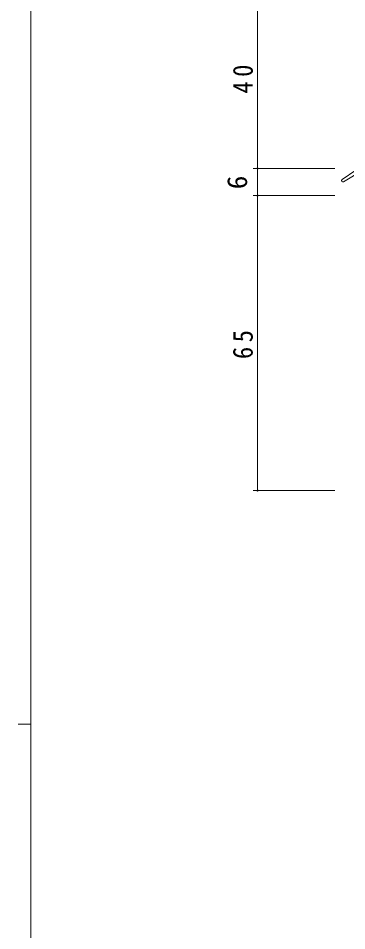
# Model space of a CAD drawing. Units: millimetres on the paper. Extents: x -397 to 397, y -282 to 282.
# Drawn here: x -396.7 to -324.2, y -28.7 to 172.4 of the extents above; entities that cross this region are included whole.
import ezdxf
from ezdxf.enums import TextEntityAlignment as Align

# ---------------------------------------------------------------- set-up
doc = ezdxf.new("R2010")
doc.units = ezdxf.units.MM
for name, color, linetype, lineweight in [('0-1_YKK_ZWAK', 7, 'Continuous', 18), ('0-5_YKK_13', 4, 'Continuous', 18), ('0-6_YKK_D', 6, 'Continuous', 18)]:
    doc.layers.add(name, color=color, linetype=linetype, lineweight=lineweight)
doc.styles.add('ＭＳ ゴシック', font='')
doc.styles.get('ＭＳ ゴシック').set_extended_font_data('MS Gothic')

msp = doc.modelspace()

# ---------------------------------------------------------------- linework, layer by layer
at = {"layer": '0-1_YKK_ZWAK'}
for p, q in [((-393.908, -245.7), (-393.908, 279.3)), ((-396.708, 16.8), (-393.908, 16.8))]:
    msp.add_line(p, q, dxfattribs=at)
at = {"layer": '0-5_YKK_13'}
for p, q in [((-322.208, 138.9), (-325.275, 136.849)), ((-320.708, 138.9), (-324.953, 136.343))]:
    msp.add_line(p, q, dxfattribs=at)
msp.add_arc((-325.108, 136.6), 0.3, 123.76905, 301.06147, dxfattribs=at)
at = {"layer": '0-6_YKK_D'}
for p, q in [((-343.908, 139.3), (-343.908, 179.3)), ((-326.908, 139.3), (-344.908, 139.3)), ((-326.908, 139.3), (-344.908, 139.3)), ((-343.908, 139.3), (-343.908, 133.3)), ((-326.908, 133.3), (-344.908, 133.3)), ((-326.908, 133.3), (-344.908, 133.3)), ((-343.908, 133.3), (-343.908, 68.3)), ((-326.908, 68.3), (-344.908, 68.3))]:
    msp.add_line(p, q, dxfattribs=at)
for centre, start, end in [((-343.908, 139.3), 90, 270), ((-343.908, 139.3), 90, 270), ((-343.908, 139.3), 270, 90), ((-343.908, 139.3), 270, 90), ((-343.908, 133.3), 90, 270), ((-343.908, 133.3), 90, 270), ((-343.908, 133.3), 270, 90), ((-343.908, 133.3), 270, 90), ((-343.908, 68.3), 90, 270), ((-343.908, 68.3), 270, 90)]:
    msp.add_arc(centre, 0.106, start, end, dxfattribs=at)

# ---------------------------------------------------------------- texts
at = {"layer": '0-6_YKK_D', "color": 7, "style": 'ＭＳ ゴシック'}
msp.add_text('6', height=4.399, rotation=90, dxfattribs=at).set_placement((-344.908, 134.7), align=Align.BOTTOM_LEFT)
at = {"layer": '0-6_YKK_D', "color": 7, "char_height": 4.399, "attachment_point": 7, "rotation": 90, "style": 'ＭＳ ゴシック'}
for s, insert in [('\\T1.37;\\W0.9;40', (-344.908, 155.78)), ('\\T1.37;\\W0.9;65', (-344.908, 97.28))]:
    msp.add_mtext(s, dxfattribs=dict(at, insert=insert))

doc.saveas('drawing.dxf')
